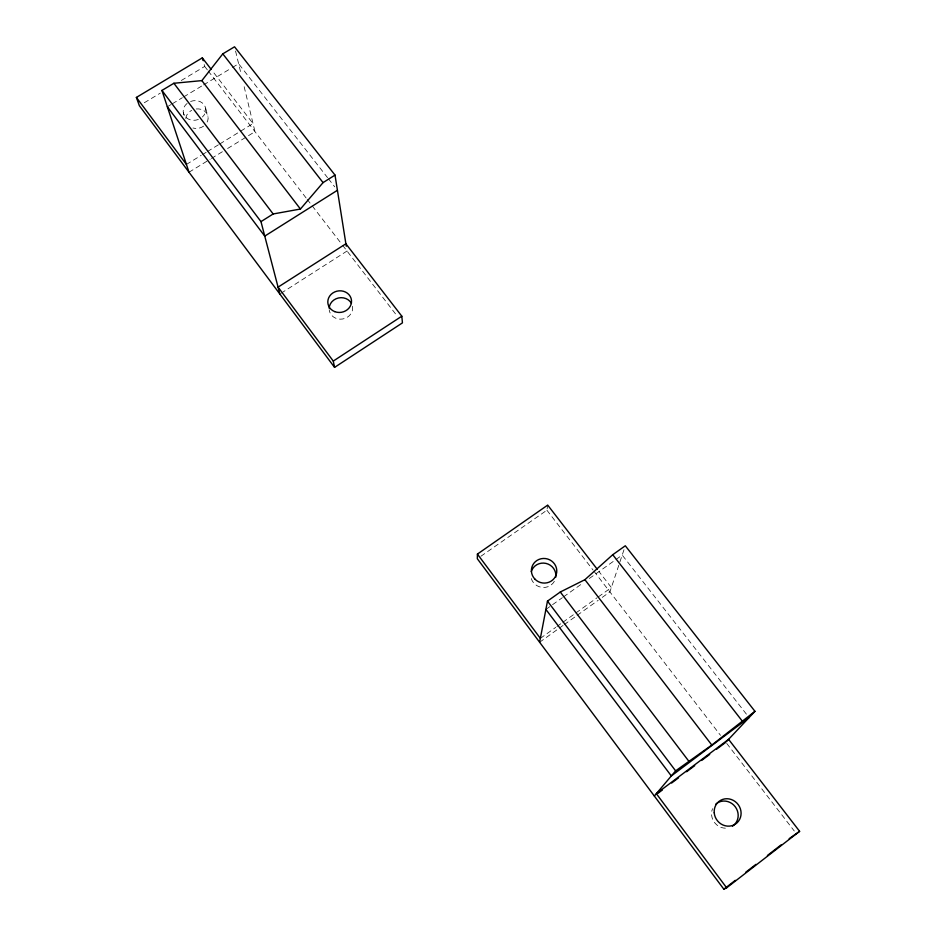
<?xml version="1.0" encoding="UTF-8"?>
<svg xmlns="http://www.w3.org/2000/svg" width="936" height="936" viewBox="0 0 936 936"><rect width="100%" height="100%" fill="white"/><g stroke="black" fill="none" stroke-linecap="round" stroke-linejoin="round"><path stroke-width="0.7" stroke-dasharray="4.68 3.51" d="M480.87 556.276L546.905 510.214L547.7 505.112M623.984 549.76L609.898 591.903L599.356 599.461M540.365 638.364L555.75 627.354M556.932 626.512L561.659 623.119M562.84 622.276L574.681 613.805M575.862 612.951L597.156 597.706M598.338 596.864L611.36 587.551L598.981 571.522M539.616 642.248L558.359 628.828M559.529 627.986L563.051 625.47M564.221 624.628L575.933 616.239M577.102 615.397L598.186 600.304M545.899 609.418L562.337 597.706M563.507 596.875L583.467 582.66M589.329 578.483L622.206 555.071L747.279 715.268M281.081 293.249L347.034 251.023L346.659 248.613M189.002 172.236L210.167 159.225M211.407 158.453L222.616 151.573M227.6 148.508L254.99 131.66L243.98 85.995M186.416 164.432L201.217 155.341M202.457 154.592L206.154 152.322M207.394 151.562L218.497 144.752M219.726 143.992L239.464 131.882M240.692 131.122L253.036 123.552L212.098 70.551M167.345 106.774L171.101 104.516M172.353 103.756L182.356 97.718M183.608 96.958L202.363 85.632M203.603 84.883L231.122 68.269M232.362 67.509L238.621 63.742L327.541 177.641M144.296 102.749L160.325 93.109M181.268 80.508L204.691 66.433L202.995 60.313M328.442 178.788L334.725 186.837M204.691 66.433L207.336 69.861M208.213 71.007L306.318 198.233M307.207 199.38L341.722 244.144M342.611 245.29L397.168 316.04M546.905 510.214L593.038 570.047M593.927 571.194L720.498 735.322M726.734 743.418L794.278 831.016M183.339 112.741L184.193 115.467M205.592 108.131L207.968 116.345M235.556 51.035L241.301 74.868M352.474 306.283A11.782 10.717 -9 0 1 342.447 319.036A11.782 10.717 -9 0 1 329.191 309.746M196.221 108.962A11.267 9.699 -12.5 0 1 206.4 112.905A11.267 9.699 -12.5 0 1 206.751 122.827M203.615 126.126A11.267 9.699 -12.5 0 1 192.968 127.998M185.784 118.498A11.267 9.699 -12.5 0 1 191.658 110.354M190.605 101.451A11.361 9.758 -12.5 0 1 204.013 104.668A11.361 9.758 -12.5 0 1 202.422 117M198.362 119.469A11.361 9.758 -12.5 0 1 184.72 115.959A11.361 9.758 -12.5 0 1 187.141 103.393M725.365 828.196A13.876 13.01 53.9 0 1 712.553 808.669M554.358 581.314A12.601 12.168 16.1 0 1 530.876 576.751"/><path stroke-width="1.4" d="M597.215 569.228L547.7 505.112L477.418 554.089L477.325 558.745L723.844 889.2L726.652 887.808L799.613 831.332L728.582 739.346L656.335 793.658L726.652 887.808M539.616 642.248L547.478 601.123L560.29 592.008L584.906 579.688L612.741 554.72L625.307 545.782L754.954 711.325L726.757 741.289M189.002 172.236L161.94 90.441L173.885 83.269L201.872 80.613L222.803 53.855L234.538 46.8L335.018 175.102L346.273 246.203M654.334 796.021L675.628 770.855L711.816 745.044L754.954 711.325M279.864 294.033L260.98 221.621L273.16 213.97L300.433 209.032L323.049 182.625L335.018 175.102M723.844 889.2L735.31 880.331M745.618 872.352L755.937 864.361M767.403 855.492L781.15 844.845M789.177 838.644L799.613 831.332M657.797 793.424L662.407 789.961M671.638 783.022L678.553 777.816M686.626 771.744L694.699 765.671M701.626 760.477L709.699 754.404M716.613 749.198L725.845 742.271M749.069 717.573L671.323 775.944L545.899 609.418M333.274 361.074L401.813 316.204L345.887 243.793L278.062 287.141L333.274 361.074L334.573 367.38L402.445 322.873L401.813 316.204M337.416 190.289L264.759 236.118L167.345 106.774M334.573 367.38L139.37 105.709L136.387 97.426L202.316 57.868L211.208 69.393M222.803 53.855L323.049 182.625M612.741 554.72L742.154 720.931M201.872 80.613L300.433 209.032M584.906 579.688L711.816 745.044M173.885 83.269L273.16 213.97M560.29 592.008L688.685 761.05M161.94 90.441L260.98 221.621M547.478 601.123L675.628 770.855M136.387 97.426L186.416 164.432M477.418 554.089L540.365 638.364M202.316 57.868L202.995 60.313M329.156 308.225A11.782 10.717 -9 0 1 338.516 297.964A11.782 10.717 -9 0 1 351.445 303.404M715.783 804.141A13.876 13.01 53.9 0 1 735.216 806.727A13.876 13.01 53.9 0 1 732.502 826.195M531.274 571.592A12.601 12.168 16.1 0 1 546.004 563.413A12.601 12.168 16.1 0 1 555.762 577.231M334.784 311.641A11.899 10.811 -9 0 0 351.48 300.245A11.899 10.811 -9 0 0 332.748 293.026A11.899 10.811 -9 0 0 334.784 311.641M714.226 812.811A14.017 13.151 53.6 0 0 735.368 824.136A14.017 13.151 53.6 0 0 733.321 800.385A14.017 13.151 53.6 0 0 714.226 812.811M534.912 579.115A12.73 12.285 15.7 0 0 556.276 574.447A12.73 12.285 15.7 0 0 541.078 558.757A12.73 12.285 15.7 0 0 534.912 579.115"/></g></svg>
